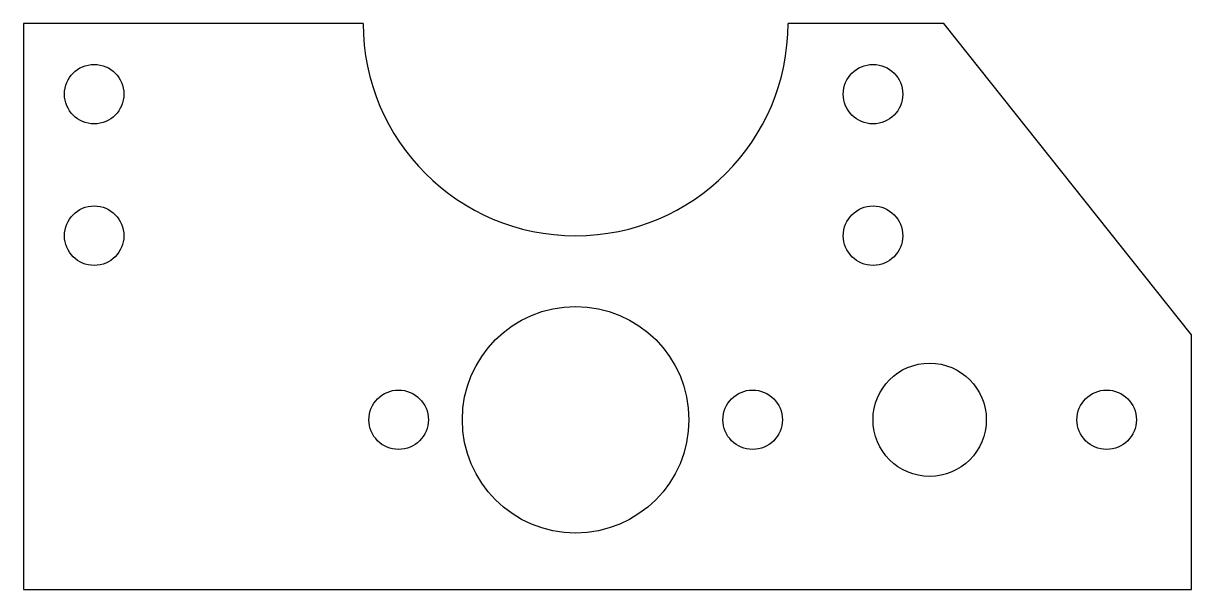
# Model space of a CAD drawing. Header units: millimetres. Extents: x 51.6 to 134.1, y -24.7 to 15.3.
import ezdxf

# ---------------------------------------------------------------- set-up
doc = ezdxf.new("R2010")
doc.units = ezdxf.units.MM

msp = doc.modelspace()

# ---------------------------------------------------------------- linework, layer by layer
at = {"color": 7, "linetype": 'Continuous', "lineweight": 25}
for p, q in [((75.611, 15.339), (51.611, 15.339)), ((51.611, 15.339), (51.611, -24.661)), ((116.611, 15.339), (105.611, 15.339)), ((134.111, -6.661), (116.611, 15.339)), ((134.111, -24.661), (134.111, -6.661)), ((51.611, -24.661), (134.111, -24.661))]:
    msp.add_line(p, q, dxfattribs=at)
for centre, radius in [((56.611, 10.339), 2.1), ((111.611, 10.339), 2.1), ((56.611, 0.339), 2.1), ((111.611, 0.339), 2.1), ((90.611, -12.661), 8), ((115.611, -12.661), 4), ((78.111, -12.661), 2.1), ((103.111, -12.661), 2.1), ((128.111, -12.661), 2.1)]:
    msp.add_circle(centre, radius, dxfattribs=at)
msp.add_arc((90.611, 15.339), 15, 180, 0, dxfattribs=at)

doc.saveas('drawing.dxf')
